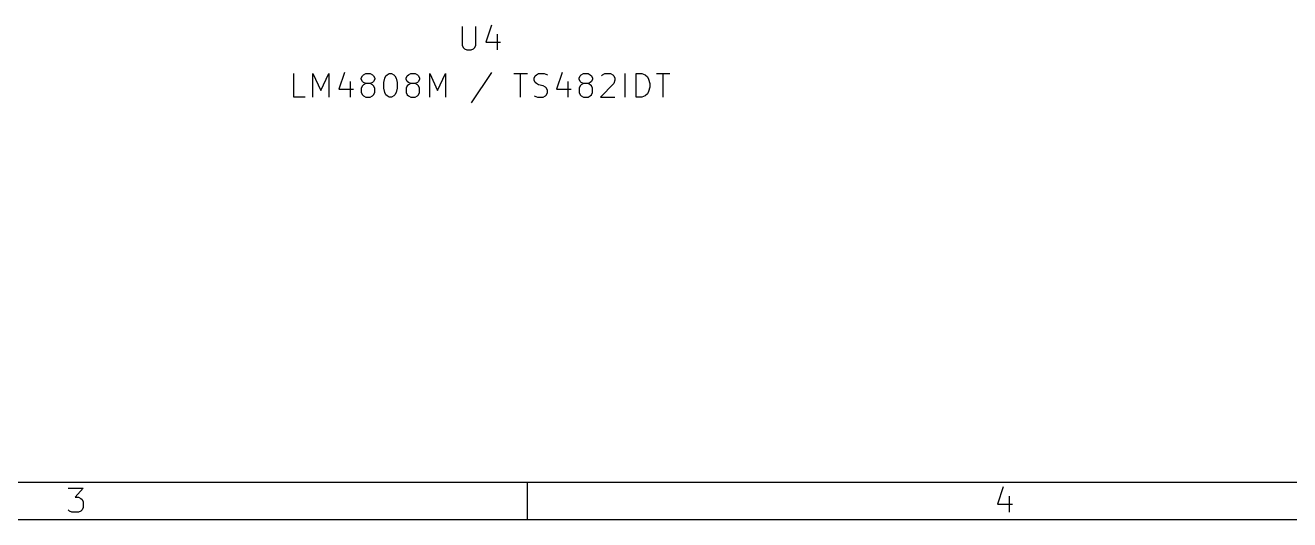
# Model space of a CAD drawing. Header units: inches. Extents: x 0.4 to 16.1, y -11.3 to -0.4.
# Drawn here: x 5.235 to 7.917, y -11.299 to -10.25 of the extents above; entities that cross this region are included whole.
import ezdxf

# ---------------------------------------------------------------- set-up
doc = ezdxf.new("R2010")
doc.units = ezdxf.units.IN
doc.header["$MEASUREMENT"] = 0
doc.layers.add('GREENSIXTYFIVE', color=129, linetype='CONTINUOUS')
doc.layers.add('RED', color=14, linetype='CONTINUOUS')

msp = doc.modelspace()

# ---------------------------------------------------------------- linework, layer by layer
at = {"layer": 'GREENSIXTYFIVE', "linetype": 'CONTINUOUS'}
for p, q in [((6.1619, -10.2528), (6.1619, -10.2933)), ((6.1905, -10.2933), (6.1905, -10.2528)), ((6.2238, -10.2504), (6.2119, -10.2861)), ((6.2357, -10.2695), (6.2357, -10.3028)), ((6.1619, -10.2933), (6.1643, -10.298)), ((6.1643, -10.298), (6.1667, -10.3004)), ((6.1857, -10.3004), (6.1881, -10.298)), ((6.1881, -10.298), (6.1905, -10.2933)), ((6.2119, -10.2861), (6.2429, -10.2861)), ((6.1667, -10.3004), (6.1714, -10.3028)), ((6.1714, -10.3028), (6.1809, -10.3028)), ((6.1809, -10.3028), (6.1857, -10.3004)), ((5.9119, -10.3504), (5.9, -10.3861)), ((6.2238, -10.3504), (6.1809, -10.4147)), ((6.3738, -10.3504), (6.3619, -10.3861)), ((5.8048, -10.4028), (5.8048, -10.3528)), ((5.8452, -10.4028), (5.8452, -10.3528)), ((5.8452, -10.3528), (5.8619, -10.3885)), ((5.8619, -10.3885), (5.8786, -10.3528)), ((5.8786, -10.3528), (5.8786, -10.4028)), ((5.9238, -10.3695), (5.9238, -10.4028)), ((5.9476, -10.3623), (5.95, -10.3576)), ((5.9476, -10.3647), (5.9476, -10.3623)), ((5.95, -10.3695), (5.9476, -10.3647)), ((5.95, -10.3576), (5.9524, -10.3552)), ((5.9524, -10.3719), (5.95, -10.3695)), ((5.9524, -10.3766), (5.95, -10.379)), ((5.9524, -10.3552), (5.9571, -10.3528)), ((5.9571, -10.3742), (5.9524, -10.3719)), ((5.9571, -10.3742), (5.9524, -10.3766)), ((5.9571, -10.3528), (5.9667, -10.3528)), ((5.9667, -10.3742), (5.9571, -10.3742)), ((5.9667, -10.3528), (5.9714, -10.3552)), ((5.9714, -10.3719), (5.9667, -10.3742)), ((5.9714, -10.3766), (5.9667, -10.3742)), ((5.9714, -10.3552), (5.9738, -10.3576)), ((5.9738, -10.3695), (5.9714, -10.3719)), ((5.9738, -10.379), (5.9714, -10.3766)), ((5.9738, -10.3576), (5.9762, -10.3623)), ((5.9762, -10.3647), (5.9738, -10.3695)), ((5.9762, -10.3623), (5.9762, -10.3647)), ((5.9952, -10.3719), (5.9976, -10.3623)), ((5.9952, -10.3838), (5.9952, -10.3719)), ((5.9976, -10.3623), (6, -10.3576)), ((6, -10.3576), (6.0024, -10.3552)), ((6.0024, -10.3552), (6.0071, -10.3528)), ((6.0071, -10.3528), (6.0119, -10.3528)), ((6.0119, -10.3528), (6.0167, -10.3552)), ((6.0167, -10.3552), (6.019, -10.3576)), ((6.019, -10.3576), (6.0214, -10.3623)), ((6.0214, -10.3623), (6.0238, -10.3719)), ((6.0238, -10.3719), (6.0238, -10.3838)), ((6.0429, -10.3623), (6.0452, -10.3576)), ((6.0429, -10.3647), (6.0429, -10.3623)), ((6.0452, -10.3695), (6.0429, -10.3647)), ((6.0452, -10.3576), (6.0476, -10.3552)), ((6.0476, -10.3719), (6.0452, -10.3695)), ((6.0476, -10.3766), (6.0452, -10.379)), ((6.0476, -10.3552), (6.0524, -10.3528)), ((6.0524, -10.3742), (6.0476, -10.3719)), ((6.0524, -10.3742), (6.0476, -10.3766)), ((6.0524, -10.3528), (6.0619, -10.3528)), ((6.0619, -10.3742), (6.0524, -10.3742)), ((6.0619, -10.3528), (6.0667, -10.3552)), ((6.0667, -10.3719), (6.0619, -10.3742)), ((6.0667, -10.3766), (6.0619, -10.3742)), ((6.0667, -10.3552), (6.069, -10.3576)), ((6.069, -10.3695), (6.0667, -10.3719)), ((6.069, -10.379), (6.0667, -10.3766)), ((6.069, -10.3576), (6.0714, -10.3623)), ((6.0714, -10.3647), (6.069, -10.3695)), ((6.0714, -10.3623), (6.0714, -10.3647)), ((6.0929, -10.4028), (6.0929, -10.3528)), ((6.0929, -10.3528), (6.1095, -10.3885)), ((6.1095, -10.3885), (6.1262, -10.3528)), ((6.1262, -10.3528), (6.1262, -10.4028)), ((6.2714, -10.3528), (6.3, -10.3528)), ((6.2857, -10.4028), (6.2857, -10.3528)), ((6.3143, -10.3623), (6.3167, -10.3576)), ((6.3143, -10.3671), (6.3143, -10.3623)), ((6.3167, -10.3719), (6.3143, -10.3671)), ((6.3167, -10.3576), (6.319, -10.3552)), ((6.319, -10.3742), (6.3167, -10.3719)), ((6.319, -10.3552), (6.3238, -10.3528)), ((6.3238, -10.3766), (6.319, -10.3742)), ((6.3238, -10.3528), (6.3357, -10.3528)), ((6.3333, -10.379), (6.3238, -10.3766)), ((6.3357, -10.3528), (6.3429, -10.3552)), ((6.3857, -10.3695), (6.3857, -10.4028)), ((6.4095, -10.3623), (6.4119, -10.3576)), ((6.4095, -10.3647), (6.4095, -10.3623)), ((6.4119, -10.3695), (6.4095, -10.3647)), ((6.4119, -10.3576), (6.4143, -10.3552)), ((6.4143, -10.3719), (6.4119, -10.3695)), ((6.4143, -10.3766), (6.4119, -10.379)), ((6.4143, -10.3552), (6.419, -10.3528)), ((6.419, -10.3742), (6.4143, -10.3719)), ((6.419, -10.3742), (6.4143, -10.3766)), ((6.419, -10.3528), (6.4286, -10.3528)), ((6.4286, -10.3742), (6.419, -10.3742)), ((6.4286, -10.3528), (6.4333, -10.3552)), ((6.4333, -10.3719), (6.4286, -10.3742)), ((6.4333, -10.3766), (6.4286, -10.3742)), ((6.4333, -10.3552), (6.4357, -10.3576)), ((6.4357, -10.3695), (6.4333, -10.3719)), ((6.4357, -10.379), (6.4333, -10.3766)), ((6.4357, -10.3576), (6.4381, -10.3623)), ((6.4381, -10.3647), (6.4357, -10.3695)), ((6.4381, -10.3623), (6.4381, -10.3647)), ((6.4833, -10.3742), (6.4548, -10.4028)), ((6.4571, -10.3576), (6.4595, -10.3552)), ((6.4595, -10.3552), (6.4643, -10.3528)), ((6.4643, -10.3528), (6.4762, -10.3528)), ((6.4762, -10.3528), (6.4809, -10.3552)), ((6.4809, -10.3552), (6.4833, -10.3576)), ((6.4833, -10.3576), (6.4857, -10.3623)), ((6.4857, -10.3671), (6.4833, -10.3742)), ((6.4857, -10.3623), (6.4857, -10.3671)), ((6.5071, -10.4028), (6.5071, -10.3528)), ((6.5309, -10.4028), (6.5309, -10.3528)), ((6.5309, -10.3528), (6.5429, -10.3528)), ((6.5429, -10.3528), (6.55, -10.3552)), ((6.55, -10.3552), (6.5548, -10.3599)), ((6.5548, -10.3599), (6.5571, -10.3647)), ((6.5571, -10.3647), (6.5595, -10.3742)), ((6.5595, -10.3742), (6.5595, -10.3814)), ((6.5738, -10.3528), (6.6024, -10.3528)), ((6.5881, -10.4028), (6.5881, -10.3528)), ((5.8286, -10.4028), (5.8048, -10.4028)), ((5.9, -10.3861), (5.931, -10.3861)), ((5.95, -10.379), (5.9476, -10.3838)), ((5.9476, -10.3838), (5.9476, -10.3933)), ((5.9476, -10.3933), (5.95, -10.398)), ((5.95, -10.398), (5.9524, -10.4004)), ((5.9524, -10.4004), (5.9571, -10.4028)), ((5.9571, -10.4028), (5.9667, -10.4028)), ((5.9667, -10.4028), (5.9714, -10.4004)), ((5.9714, -10.4004), (5.9738, -10.398)), ((5.9762, -10.3838), (5.9738, -10.379)), ((5.9738, -10.398), (5.9762, -10.3933)), ((5.9762, -10.3933), (5.9762, -10.3838)), ((5.9976, -10.3933), (5.9952, -10.3838)), ((6, -10.398), (5.9976, -10.3933)), ((6.0024, -10.4004), (6, -10.398)), ((6.0071, -10.4028), (6.0024, -10.4004)), ((6.0119, -10.4028), (6.0071, -10.4028)), ((6.0167, -10.4004), (6.0119, -10.4028)), ((6.019, -10.398), (6.0167, -10.4004)), ((6.0214, -10.3933), (6.019, -10.398)), ((6.0238, -10.3838), (6.0214, -10.3933)), ((6.0452, -10.379), (6.0429, -10.3838)), ((6.0429, -10.3838), (6.0429, -10.3933)), ((6.0429, -10.3933), (6.0452, -10.398)), ((6.0452, -10.398), (6.0476, -10.4004)), ((6.0476, -10.4004), (6.0524, -10.4028)), ((6.0524, -10.4028), (6.0619, -10.4028)), ((6.0619, -10.4028), (6.0667, -10.4004)), ((6.0667, -10.4004), (6.069, -10.398)), ((6.0714, -10.3838), (6.069, -10.379)), ((6.069, -10.398), (6.0714, -10.3933)), ((6.0714, -10.3933), (6.0714, -10.3838)), ((6.3143, -10.4004), (6.3214, -10.4028)), ((6.3214, -10.4028), (6.3333, -10.4028)), ((6.3381, -10.3814), (6.3333, -10.379)), ((6.3333, -10.4028), (6.3381, -10.4004)), ((6.3405, -10.3838), (6.3381, -10.3814)), ((6.3381, -10.4004), (6.3405, -10.398)), ((6.3429, -10.3885), (6.3405, -10.3838)), ((6.3405, -10.398), (6.3429, -10.3933)), ((6.3429, -10.3933), (6.3429, -10.3885)), ((6.3619, -10.3861), (6.3929, -10.3861)), ((6.4119, -10.379), (6.4095, -10.3838)), ((6.4095, -10.3838), (6.4095, -10.3933)), ((6.4095, -10.3933), (6.4119, -10.398)), ((6.4119, -10.398), (6.4143, -10.4004)), ((6.4143, -10.4004), (6.419, -10.4028)), ((6.419, -10.4028), (6.4286, -10.4028)), ((6.4286, -10.4028), (6.4333, -10.4004)), ((6.4333, -10.4004), (6.4357, -10.398)), ((6.4381, -10.3838), (6.4357, -10.379)), ((6.4357, -10.398), (6.4381, -10.3933)), ((6.4381, -10.3933), (6.4381, -10.3838)), ((6.4548, -10.4028), (6.4857, -10.4028)), ((6.5429, -10.4028), (6.5309, -10.4028)), ((6.55, -10.4004), (6.5429, -10.4028)), ((6.5548, -10.3957), (6.55, -10.4004)), ((6.5571, -10.3909), (6.5548, -10.3957)), ((6.5595, -10.3814), (6.5571, -10.3909))]:
    msp.add_line(p, q, dxfattribs=at)
at = {"layer": 'RED', "linetype": 'CONTINUOUS'}
for p, q in [((16.0626, -11.2206), (0.4724, -11.2206)), ((5.3262, -11.2321), (5.3578, -11.2321)), ((5.3578, -11.2321), (5.3408, -11.2516)), ((6.2992, -11.2206), (6.2992, -11.2993)), ((7.3093, -11.2297), (7.2971, -11.2662)), ((5.3408, -11.2516), (5.3481, -11.2516)), ((5.3481, -11.2516), (5.353, -11.2541)), ((5.353, -11.2541), (5.3554, -11.2565)), ((5.3554, -11.2565), (5.3578, -11.2614)), ((5.3578, -11.2614), (5.3578, -11.2736)), ((7.3215, -11.2492), (7.3215, -11.2833)), ((5.3286, -11.2809), (5.3262, -11.2784)), ((5.3335, -11.2833), (5.3286, -11.2809)), ((5.3481, -11.2833), (5.3335, -11.2833)), ((5.353, -11.2809), (5.3481, -11.2833)), ((5.3554, -11.2784), (5.353, -11.2809)), ((5.3578, -11.2736), (5.3554, -11.2784)), ((7.2971, -11.2662), (7.3288, -11.2662)), ((16.1413, -11.2993), (0.3937, -11.2993))]:
    msp.add_line(p, q, dxfattribs=at)

doc.saveas('drawing.dxf')
